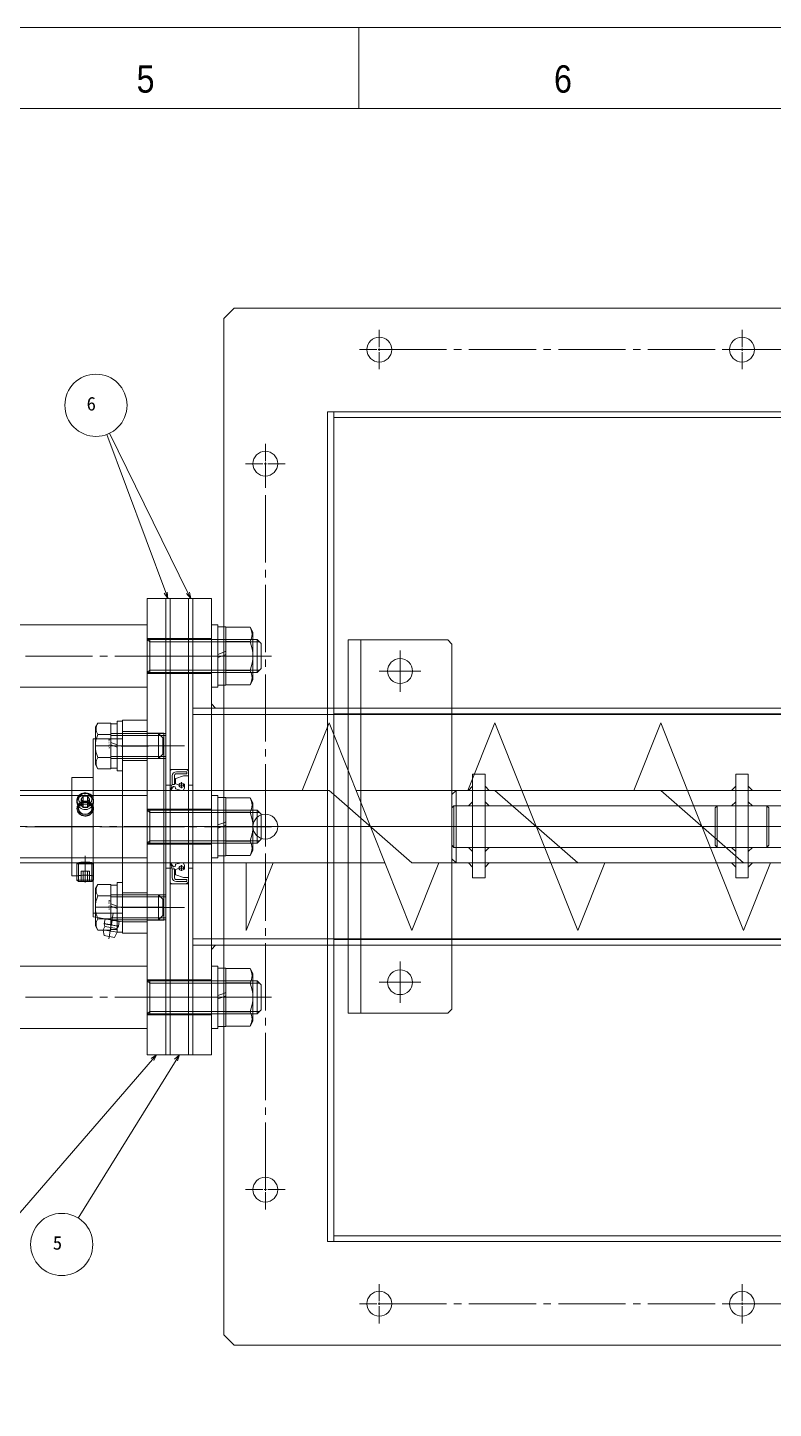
# Model space of a CAD drawing. Units: millimetres at full size. Extents: x -19442 to 19442, y -5866 to 5866.
# Drawn here: x 12038 to 12398, y -1147 to -482 of the extents above; entities that cross this region are included whole.
import ezdxf
from ezdxf.enums import TextEntityAlignment as Align

# ---------------------------------------------------------------- set-up
doc = ezdxf.new("R2010")
doc.units = ezdxf.units.MM
doc.header["$LTSCALE"] = 3.6
doc.linetypes.add('CHAIN2', pattern=[12, 9, -1, 1, -1])
for name, color, linetype, lineweight in [('0-5_08_DIM', 3, 'Continuous', 9), ('0-6_0', 2, 'Continuous', 9), ('0-8_03_かくれ線', 5, 'Continuous', 9), ('0-9_04_中心線', 4, 'CHAIN2', 9), ('0-C_01_外形線', 134, 'Continuous', 9), ('0-D_02_細線', 6, 'Continuous', 9), ('1-2_Defpoints', 134, 'Continuous', 9), ('1-3_99_図枠', 134, 'Continuous', 9)]:
    doc.layers.add(name, color=color, linetype=linetype, lineweight=lineweight)
doc.styles.add('ＭＳ ゴシック', font='')
doc.styles.add('ＭＳ Ｐゴシック', font='')
doc.styles.get('ＭＳ ゴシック').set_extended_font_data('MS Gothic')
doc.styles.get('ＭＳ Ｐゴシック').set_extended_font_data('MS PGothic')

# ---------------------------------------------------------------- blocks, each defined once
blk = doc.blocks.new('U1323')
at = {"layer": '0-9_04_中心線'}
for p, q in [((0, 1.2), (0, 9.5)), ((-9.5, 0), (-1.2, 0)), ((1.2, 0), (9.5, 0)), ((0, -9.5), (0, -1.2))]:
    blk.add_line(p, q, dxfattribs=at)
at = {"layer": '0-9_04_中心線', "linetype": 'Continuous'}
for p, q in [((-0.6, 0), (0.6, 0)), ((0, -0.6), (0, 0.6))]:
    blk.add_line(p, q, dxfattribs=at)
blk = doc.blocks.new('U1324')
at = {"layer": '0-9_04_中心線'}
for p, q in [((0, 1.2), (0, 9.5)), ((-9.5, 0), (-1.2, 0)), ((1.2, 0), (9.5, 0)), ((0, -9.5), (0, -1.2))]:
    blk.add_line(p, q, dxfattribs=at)
at = {"layer": '0-9_04_中心線', "linetype": 'Continuous'}
for p, q in [((-0.6, 0), (0.6, 0)), ((0, -0.6), (0, 0.6))]:
    blk.add_line(p, q, dxfattribs=at)
blk = doc.blocks.new('U1325')
at = {"layer": '0-9_04_中心線'}
for p, q in [((0, 1.2), (0, 9.5)), ((-9.5, 0), (-1.2, 0)), ((1.2, 0), (9.5, 0)), ((0, -9.5), (0, -1.2))]:
    blk.add_line(p, q, dxfattribs=at)
at = {"layer": '0-9_04_中心線', "linetype": 'Continuous'}
for p, q in [((-0.6, 0), (0.6, 0)), ((0, -0.6), (0, 0.6))]:
    blk.add_line(p, q, dxfattribs=at)
blk = doc.blocks.new('U1326')
at = {"layer": '0-9_04_中心線'}
for p, q in [((0, 1.2), (0, 9.5)), ((-9.5, 0), (-1.2, 0)), ((1.2, 0), (9.5, 0)), ((0, -9.5), (0, -1.2))]:
    blk.add_line(p, q, dxfattribs=at)
at = {"layer": '0-9_04_中心線', "linetype": 'Continuous'}
for p, q in [((-0.6, 0), (0.6, 0)), ((0, -0.6), (0, 0.6))]:
    blk.add_line(p, q, dxfattribs=at)
blk = doc.blocks.new('U1327')
at = {"layer": '0-9_04_中心線'}
for p, q in [((0, 1.2), (0, 9.5)), ((-9.5, 0), (-1.2, 0)), ((1.2, 0), (9.5, 0)), ((0, -9.5), (0, -1.2))]:
    blk.add_line(p, q, dxfattribs=at)
at = {"layer": '0-9_04_中心線', "linetype": 'Continuous'}
for p, q in [((-0.6, 0), (0.6, 0)), ((0, -0.6), (0, 0.6))]:
    blk.add_line(p, q, dxfattribs=at)
blk = doc.blocks.new('U1330')
at = {"layer": '0-9_04_中心線'}
for p, q in [((0, 1.2), (0, 9.5)), ((-9.5, 0), (-1.2, 0)), ((1.2, 0), (9.5, 0)), ((0, -9.5), (0, -1.2))]:
    blk.add_line(p, q, dxfattribs=at)
at = {"layer": '0-9_04_中心線', "linetype": 'Continuous'}
for p, q in [((-0.6, 0), (0.6, 0)), ((0, -0.6), (0, 0.6))]:
    blk.add_line(p, q, dxfattribs=at)
blk = doc.blocks.new('U1328')
at = {"layer": '0-9_04_中心線'}
for p, q in [((0, 1.2), (0, 9.5)), ((-9.5, 0), (-1.2, 0)), ((1.2, 0), (9.5, 0)), ((0, -9.5), (0, -1.2))]:
    blk.add_line(p, q, dxfattribs=at)
at = {"layer": '0-9_04_中心線', "linetype": 'Continuous'}
for p, q in [((-0.6, 0), (0.6, 0)), ((0, -0.6), (0, 0.6))]:
    blk.add_line(p, q, dxfattribs=at)
blk = doc.blocks.new('AM_BALLOON1')
at = {"layer": '0-5_08_DIM'}
blk.add_circle((0, 0), 5, dxfattribs=at)
blk = doc.blocks.new('_Open30')
at = {"layer": '0-5_08_DIM', "color": 4}
blk.add_line((0, 0), (-1, 0), dxfattribs=at)
blk.add_lwpolyline([(-1, 0.26795), (0, 0), (-1, -0.26795)], dxfattribs=at)

msp = doc.modelspace()

# ---------------------------------------------------------------- linework, layer by layer
at = {"layer": '0-5_08_DIM'}
for p, q in [((12105.077, -754.1), (12076.626, -677.79)), ((12115.803, -754.218), (12077.983, -677.183)), ((12098.661, -979.179), (12031.722, -1056.468)), ((12110.042, -979.46), (12062.761, -1055.626))]:
    msp.add_line(p, q, dxfattribs=at)
at = {"layer": '0-6_0', "color": 134}
for p, q in [((12186.125, -669.661), (12580.125, -669.661)), ((12127.125, -809.761), (12133.125, -809.761)), ((12580.125, -812.761), (12186.125, -812.761)), ((12186.125, -822.531), (12223.877, -916.911)), ((12186.125, -851.378), (12223.877, -884.411)), ((12245.125, -849.411), (12196.877, -849.411)), ((12245.125, -884.411), (12245.125, -849.411)), ((12259.125, -849.411), (12380.123, -849.411)), ((12386.123, -849.411), (12507.125, -849.411)), ((12386.123, -856.911), (12507.125, -856.911)), ((12386.123, -876.911), (12507.125, -876.911)), ((12210.877, -884.411), (12186.125, -884.411)), ((12223.877, -916.911), (12236.877, -884.41)), ((12223.877, -884.411), (12245.125, -884.411)), ((12380.123, -884.411), (12259.125, -884.411)), ((12507.125, -884.411), (12386.123, -884.411)), ((12127.125, -924.061), (12133.125, -924.061)), ((12570.125, -921.061), (12186.125, -921.061)), ((12186.125, -921.311), (12570.125, -921.311)), ((12096.125, -964.192), (11956.125, -964.192)), ((12186.125, -1064.161), (12580.125, -1064.161))]:
    msp.add_line(p, q, dxfattribs=at)
for points in [[(12138.125, -1116.911), (12628.125, -1116.911), (12633.125, -1111.911), (12633.125, -621.911), (12628.125, -616.911), (12138.125, -616.911), (12133.125, -621.911), (12133.125, -1111.911)], [(12183.125, -666.911), (12186.125, -666.911), (12186.125, -1066.911), (12183.125, -1066.911)], [(12183.125, -1066.911), (12583.125, -1066.911), (12583.125, -666.911), (12183.125, -666.911)], [(12186.125, -812.511), (12580.125, -812.511), (12580.125, -666.911), (12186.125, -666.911)], [(12105.125, -976.919), (12105.125, -756.919), (12096.125, -756.919), (12096.125, -976.919)], [(12107.125, -976.911), (12107.125, -756.911), (12105.125, -756.911), (12105.125, -976.911)], [(12116.125, -976.911), (12116.125, -756.911), (12107.125, -756.911), (12107.125, -976.911)], [(12118.125, -976.911), (12118.125, -756.911), (12116.125, -756.911), (12116.125, -976.911)], [(12118.125, -756.911), (12127.125, -756.911), (12127.125, -976.911), (12118.125, -976.911)], [(12096.125, -769.647), (11946.125, -769.647), (11946.125, -799.647), (12096.125, -799.647)], [(12253.125, -891.657), (12253.125, -841.657), (12259.125, -841.657), (12259.125, -891.657)], [(12380.123, -891.657), (12380.123, -841.657), (12386.123, -841.657), (12386.123, -891.657)], [(12096.125, -851.919), (11946.125, -851.919), (11946.125, -881.919), (12096.125, -881.919)]]:
    msp.add_lwpolyline(points, close=True, dxfattribs=at)
at = {"layer": '0-6_0', "color": 3}
for points in [[(12127.125, -809.761), (12129.125, -809.761), (12127.125, -807.761)], [(12253.125, -849.411), (12251.125, -849.411), (12253.125, -847.411)], [(12259.125, -849.411), (12261.125, -849.411), (12259.125, -847.411)], [(12380.123, -849.411), (12378.123, -849.411), (12380.123, -847.411)], [(12386.123, -849.411), (12388.123, -849.411), (12386.123, -847.411)], [(12253.125, -856.911), (12251.125, -856.911), (12253.125, -854.911)], [(12259.125, -856.911), (12261.125, -856.911), (12259.125, -854.911)], [(12380.123, -856.911), (12378.123, -856.911), (12380.123, -854.911)], [(12386.123, -856.911), (12388.123, -856.911), (12386.123, -854.911)], [(12253.125, -876.911), (12251.125, -876.911), (12253.125, -878.911)], [(12259.125, -876.911), (12261.125, -876.911), (12259.125, -878.911)], [(12380.123, -876.911), (12378.123, -876.911), (12380.123, -878.911)], [(12386.123, -876.911), (12388.123, -876.911), (12386.123, -878.911)], [(12253.125, -884.411), (12251.125, -884.411), (12253.125, -886.411)], [(12259.125, -884.411), (12261.125, -884.411), (12259.125, -886.411)], [(12380.123, -884.411), (12378.123, -884.411), (12380.123, -886.411)], [(12386.123, -884.411), (12388.123, -884.411), (12386.123, -886.411)], [(12127.125, -924.061), (12129.125, -924.061), (12127.125, -926.061)]]:
    msp.add_lwpolyline(points, close=True, dxfattribs=at)
at = {"layer": '0-6_0', "color": 134}
for points in [[(12250.877, -849.411), (12263.877, -816.911), (12276.877, -849.411)], [(12330.877, -849.411), (12343.877, -816.911), (12356.877, -849.411)], [(12253.125, -884.411), (12245.125, -884.411), (12243.125, -882.411), (12243.125, -851.411), (12245.125, -849.411), (12253.125, -849.411)], [(12371.123, -876.911), (12370.123, -875.911), (12370.123, -857.911), (12371.123, -856.911)], [(12380.123, -876.911), (12371.123, -876.911), (12371.123, -856.911), (12380.123, -856.911)], [(12290.877, -884.411), (12303.877, -916.911), (12316.877, -884.41)], [(12370.877, -884.411), (12383.877, -916.911), (12396.877, -884.41)], [(12580.125, -921.311), (12580.125, -1066.911), (12186.125, -1066.911), (12186.125, -921.311)], [(11946.125, -964.192), (11946.125, -934.192), (12096.125, -934.192), (12096.125, -964.192)]]:
    msp.add_lwpolyline(points, dxfattribs=at)
for centre in [(12208.125, -636.911), (12383.125, -636.911), (12153.125, -691.911), (12153.125, -866.911), (12153.125, -1041.911), (12208.125, -1096.911), (12383.125, -1096.911)]:
    msp.add_circle(centre, 6, dxfattribs=at)
at = {"layer": '0-8_03_かくれ線'}
for p, q in [((12133.125, -770.639), (12134.125, -770.639)), ((12134.125, -798.639), (12134.125, -770.639)), ((12134.125, -770.782), (12145.764, -770.782)), ((12145.764, -770.782), (12147.125, -773.139)), ((12105.125, -776.147), (12096.125, -776.147)), ((12097.325, -777.847), (12096.125, -776.647)), ((12096.125, -776.647), (12147.125, -776.647)), ((12097.325, -792.647), (12097.325, -776.647)), ((12097.325, -777.847), (12147.125, -777.847)), ((12107.125, -776.139), (12105.125, -776.139)), ((12116.125, -776.139), (12107.125, -776.139)), ((12118.125, -776.139), (12116.125, -776.139)), ((12118.125, -776.139), (12127.125, -776.139)), ((12134.125, -777.71), (12145.764, -777.71)), ((12147.125, -796.139), (12147.125, -773.139)), ((12147.125, -776.647), (12149.125, -776.647)), ((12147.125, -777.847), (12150.325, -777.847)), ((12149.125, -776.647), (12151.125, -778.647)), ((12149.125, -776.647), (12149.125, -792.647)), ((12151.125, -778.647), (12151.125, -790.647)), ((12193.125, -776.911), (12241.125, -776.911)), ((12193.125, -776.911), (12193.125, -956.911)), ((12199.125, -776.911), (12199.125, -956.911)), ((12243.125, -778.911), (12241.125, -776.911)), ((12133.125, -782.747), (12134.125, -782.383)), ((12133.125, -784.347), (12134.125, -783.983)), ((12243.125, -778.911), (12243.125, -954.911)), ((12097.325, -791.447), (12096.125, -792.647)), ((12097.325, -791.447), (12147.125, -791.447)), ((12134.125, -791.567), (12145.764, -791.567)), ((12147.125, -791.447), (12150.325, -791.447)), ((12149.125, -792.647), (12151.125, -790.647)), ((12096.125, -792.647), (12147.125, -792.647)), ((12105.125, -793.147), (12096.125, -793.147)), ((12107.125, -793.139), (12105.125, -793.139)), ((12116.125, -793.139), (12107.125, -793.139)), ((12118.125, -793.139), (12116.125, -793.139)), ((12118.125, -793.139), (12127.125, -793.139)), ((12133.125, -798.639), (12134.125, -798.639)), ((12134.125, -798.495), (12145.764, -798.495)), ((12145.764, -798.495), (12147.125, -796.139)), ((12147.125, -792.647), (12149.125, -792.647)), ((12118.125, -809.761), (12118.125, -924.061)), ((12118.125, -809.761), (12127.125, -809.761)), ((12118.125, -809.761), (12127.125, -809.761)), ((12133.125, -809.761), (12581.125, -809.761)), ((12183.125, -809.761), (12183.125, -924.061)), ((12186.125, -809.761), (12580.125, -809.761)), ((12118.125, -812.761), (12186.125, -812.761)), ((12170.877, -849.411), (12183.877, -816.911)), ((12186.125, -812.761), (12183.125, -812.761)), ((12183.877, -816.911), (12186.125, -822.531)), ((12071.125, -824.519), (12084.125, -824.519)), ((12078.625, -822.02), (12101.625, -822.02)), ((12078.625, -823.02), (12102.625, -823.02)), ((12096.125, -821.029), (12084.125, -821.029)), ((12096.125, -821.919), (12104.125, -821.919)), ((12105.125, -821.928), (12096.125, -821.928)), ((12105.125, -822.029), (12096.125, -822.029)), ((12105.125, -823.029), (12096.125, -823.029)), ((12101.625, -822.02), (12103.625, -824.02)), ((12101.625, -834.02), (12101.625, -822.02)), ((12103.625, -832.02), (12103.625, -824.02)), ((12101.625, -834.02), (12103.625, -832.02)), ((12078.625, -833.02), (12102.625, -833.02)), ((12078.625, -834.02), (12101.625, -834.02)), ((12096.125, -835.029), (12084.125, -835.029)), ((12105.125, -833.029), (12096.125, -833.029)), ((12105.125, -834.029), (12096.125, -834.029)), ((12116.125, -839.411), (12107.125, -839.411)), ((12107.125, -839.973), (12107.125, -846.811)), ((12108.104, -839.422), (12107.18, -839.883)), ((12108.104, -839.422), (12107.18, -839.883)), ((12115.093, -839.411), (12108.148, -839.411)), ((12115.093, -839.411), (12108.148, -839.411)), ((12109.797, -846.168), (12109.797, -843.816)), ((12109.865, -843.721), (12113.609, -842.417)), ((12115.175, -841.411), (12110.231, -841.411)), ((12113.642, -842.411), (12116.025, -842.411)), ((12183.877, -849.411), (11805.876, -849.411)), ((12059.725, -851.919), (12059.725, -881.919)), ((12070.125, -851.919), (12070.125, -881.919)), ((12084.125, -851.919), (12084.125, -881.919)), ((12096.125, -851.919), (12096.125, -881.919)), ((12107.125, -846.911), (12105.125, -846.911)), ((12116.125, -849.411), (12107.125, -849.411)), ((12107.225, -846.911), (12107.677, -846.911)), ((12108.892, -847.495), (12109.584, -847.776)), ((12111.525, -846.911), (12109.861, -846.261)), ((12114.025, -846.391), (12113.594, -846.391)), ((12114.125, -848.366), (12114.125, -846.491)), ((12118.125, -846.911), (12116.125, -846.911)), ((12183.877, -849.411), (12186.125, -851.378)), ((12245.125, -849.411), (12263.877, -849.411)), ((12253.125, -849.411), (12259.125, -849.411)), ((12263.877, -849.411), (12303.877, -884.411)), ((12276.877, -849.411), (12290.877, -884.411)), ((12343.877, -849.411), (12276.877, -849.411)), ((12343.877, -849.411), (12383.877, -884.411)), ((12356.877, -849.411), (12370.877, -884.411)), ((12423.877, -849.411), (12356.877, -849.411)), ((12380.123, -849.411), (12386.123, -849.411)), ((12062.225, -855.058), (12062.225, -854.053)), ((12065.214, -852.154), (12064.204, -853.669)), ((12064.204, -856.169), (12064.204, -853.669)), ((12064.204, -853.669), (12065.214, -855.185)), ((12065.214, -854.654), (12064.204, -856.169)), ((12064.204, -856.169), (12065.214, -857.685)), ((12067.235, -852.154), (12065.214, -852.154)), ((12067.235, -855.185), (12065.214, -855.185)), ((12065.214, -857.685), (12065.214, -855.185)), ((12065.214, -857.685), (12067.235, -857.685)), ((12068.245, -853.669), (12067.235, -852.154)), ((12067.235, -854.654), (12067.235, -852.154)), ((12067.235, -855.185), (12068.245, -853.669)), ((12068.245, -856.169), (12067.235, -854.654)), ((12067.235, -857.685), (12067.235, -855.185)), ((12070.225, -854.053), (12070.225, -855.057)), ((12105.125, -858.419), (12096.125, -858.419)), ((12107.125, -858.411), (12105.125, -858.411)), ((12116.125, -858.411), (12107.125, -858.411)), ((12118.125, -858.411), (12116.125, -858.411)), ((12118.125, -858.411), (12127.125, -858.411)), ((12133.125, -852.911), (12134.125, -852.911)), ((12134.125, -880.911), (12134.125, -852.911)), ((12134.125, -853.055), (12145.764, -853.055)), ((12145.764, -853.055), (12147.125, -855.411)), ((12147.125, -878.411), (12147.125, -855.411)), ((12244.125, -876.911), (12244.125, -856.911)), ((12244.125, -856.911), (12395.123, -856.911)), ((12259.125, -856.911), (12253.125, -856.911)), ((12380.123, -856.911), (12386.123, -856.911)), ((12395.123, -876.911), (12395.123, -856.911)), ((12097.325, -860.119), (12096.125, -858.919)), ((12096.125, -858.919), (12147.125, -858.919)), ((12097.325, -874.919), (12097.325, -858.919)), ((12097.325, -860.119), (12147.125, -860.119)), ((12133.125, -865.019), (12134.125, -864.655)), ((12134.125, -859.983), (12145.764, -859.983)), ((12147.125, -858.919), (12149.125, -858.919)), ((12147.125, -860.119), (12150.325, -860.119)), ((12149.125, -858.919), (12151.125, -860.919)), ((12149.125, -858.919), (12149.125, -874.919)), ((12151.125, -860.919), (12151.125, -872.919)), ((12133.125, -866.619), (12134.125, -866.255)), ((12097.325, -873.719), (12096.125, -874.919)), ((12096.125, -874.919), (12147.125, -874.919)), ((12105.125, -875.419), (12096.125, -875.419)), ((12097.325, -873.719), (12147.125, -873.719)), ((12107.125, -875.411), (12105.125, -875.411)), ((12116.125, -875.411), (12107.125, -875.411)), ((12118.125, -875.411), (12116.125, -875.411)), ((12118.125, -875.411), (12127.125, -875.411)), ((12134.125, -873.839), (12145.764, -873.839)), ((12145.764, -880.767), (12147.125, -878.411)), ((12147.125, -873.719), (12150.325, -873.719)), ((12147.125, -874.919), (12149.125, -874.919)), ((12149.125, -874.919), (12151.125, -872.919)), ((12244.125, -876.911), (12395.123, -876.911)), ((12259.125, -876.911), (12253.125, -876.911)), ((12380.123, -876.911), (12386.123, -876.911)), ((12186.125, -884.411), (11805.876, -884.411)), ((12062.608, -884.803), (12062.225, -884.419)), ((12062.225, -890.644), (12062.225, -884.419)), ((12062.608, -884.803), (12062.992, -884.419)), ((12062.608, -884.803), (12069.841, -884.803)), ((12062.992, -890.528), (12062.992, -884.419)), ((12069.458, -884.419), (12069.841, -884.803)), ((12069.458, -890.528), (12069.458, -884.419)), ((12070.225, -884.419), (12069.841, -884.803)), ((12070.225, -890.644), (12070.225, -884.419)), ((12116.125, -884.411), (12107.125, -884.411)), ((12133.125, -880.911), (12134.125, -880.911)), ((12134.125, -880.767), (12145.764, -880.767)), ((12245.125, -884.411), (12290.877, -884.411)), ((12253.125, -884.411), (12259.125, -884.411)), ((12303.877, -884.411), (12370.877, -884.411)), ((12380.123, -884.411), (12386.123, -884.411)), ((12383.877, -884.411), (12450.877, -884.411)), ((12064.204, -888.419), (12064.204, -893.419)), ((12064.204, -888.419), (12068.245, -888.419)), ((12065.214, -888.419), (12065.214, -893.419)), ((12065.985, -890.306), (12066.337, -890.305)), ((12067.235, -888.419), (12067.235, -893.419)), ((12068.245, -888.419), (12068.245, -893.419)), ((12070.225, -890.644), (12070.137, -890.63)), ((12070.225, -890.644), (12070.225, -892.652)), ((12107.125, -886.911), (12105.125, -886.911)), ((12107.125, -893.849), (12107.125, -887.011)), ((12107.225, -886.911), (12107.677, -886.911)), ((12108.892, -886.327), (12109.584, -886.046)), ((12109.797, -887.654), (12109.797, -890.006)), ((12111.525, -886.911), (12109.861, -887.561)), ((12109.865, -890.1), (12113.609, -891.405)), ((12114.025, -887.431), (12113.594, -887.431)), ((12113.642, -891.411), (12116.025, -891.411)), ((12114.125, -885.456), (12114.125, -887.331)), ((12118.125, -886.911), (12116.125, -886.911)), ((12070.225, -892.652), (12070.125, -892.752)), ((12070.225, -892.652), (12070.125, -892.652)), ((12116.125, -894.411), (12107.125, -894.411)), ((12108.104, -894.4), (12107.18, -893.939)), ((12108.104, -894.4), (12107.18, -893.939)), ((12115.093, -894.411), (12108.148, -894.411)), ((12115.093, -894.411), (12108.148, -894.411)), ((12115.175, -892.411), (12110.231, -892.411)), ((12078.625, -899.802), (12101.625, -899.802)), ((12078.625, -900.802), (12102.625, -900.802)), ((12084.125, -898.81), (12096.125, -898.81)), ((12105.125, -899.81), (12096.125, -899.81)), ((12105.125, -900.81), (12096.125, -900.81)), ((12101.625, -899.802), (12103.625, -901.802)), ((12101.625, -911.802), (12101.625, -899.802)), ((12103.625, -909.802), (12103.625, -901.802)), ((12071.125, -908.651), (12084.125, -908.651)), ((12084.125, -912.81), (12071.125, -910.496)), ((12075.778, -911.316), (12075.354, -913.719)), ((12078.625, -910.802), (12102.625, -910.802)), ((12078.625, -911.802), (12101.625, -911.802)), ((12105.125, -910.81), (12096.125, -910.81)), ((12105.125, -911.81), (12096.125, -911.81)), ((12105.125, -911.911), (12096.125, -911.911)), ((12101.625, -911.802), (12103.625, -909.802)), ((12074.88, -916.641), (12075.676, -915.005)), ((12082.248, -914.935), (12075.354, -913.719)), ((12075.676, -915.005), (12075.354, -913.719)), ((12079.17, -912.232), (12078.855, -914.019)), ((12081.506, -916.033), (12081.694, -917.843)), ((12082.248, -914.935), (12082.671, -912.532)), ((12084.125, -912.81), (12096.125, -912.81)), ((12118.125, -921.061), (12186.125, -921.061)), ((12118.125, -924.061), (12127.125, -924.061)), ((12118.125, -924.061), (12127.125, -924.061)), ((12133.125, -924.061), (12581.125, -924.061)), ((12186.125, -921.061), (12183.125, -921.061)), ((12186.125, -924.061), (12580.125, -924.061)), ((12133.125, -935.183), (12134.125, -935.183)), ((12134.125, -963.183), (12134.125, -935.183)), ((12134.125, -935.327), (12145.764, -935.327)), ((12145.764, -935.327), (12147.125, -937.683)), ((12147.125, -960.683), (12147.125, -937.683)), ((12105.125, -940.692), (12096.125, -940.692)), ((12096.125, -941.192), (12147.125, -941.192)), ((12097.325, -942.392), (12096.125, -941.192)), ((12097.325, -941.192), (12097.325, -957.192)), ((12097.325, -942.392), (12147.125, -942.392)), ((12107.125, -940.683), (12105.125, -940.683)), ((12116.125, -940.683), (12107.125, -940.683)), ((12118.125, -940.683), (12116.125, -940.683)), ((12118.125, -940.683), (12127.125, -940.683)), ((12134.125, -942.255), (12145.764, -942.255)), ((12147.125, -941.192), (12149.125, -941.192)), ((12147.125, -942.392), (12150.325, -942.392)), ((12149.125, -941.192), (12151.125, -943.192)), ((12149.125, -957.192), (12149.125, -941.192)), ((12151.125, -955.192), (12151.125, -943.192)), ((12133.125, -947.291), (12134.125, -946.927)), ((12133.125, -948.891), (12134.125, -948.527)), ((12097.325, -955.992), (12096.125, -957.192)), ((12096.125, -957.192), (12147.125, -957.192)), ((12105.125, -957.692), (12096.125, -957.692)), ((12097.325, -955.992), (12147.125, -955.992)), ((12107.125, -957.683), (12105.125, -957.683)), ((12116.125, -957.683), (12107.125, -957.683)), ((12118.125, -957.683), (12116.125, -957.683)), ((12118.125, -957.683), (12127.125, -957.683)), ((12134.125, -956.112), (12145.764, -956.112)), ((12147.125, -955.992), (12150.325, -955.992)), ((12147.125, -957.192), (12149.125, -957.192)), ((12149.125, -957.192), (12151.125, -955.192)), ((12241.125, -956.911), (12193.125, -956.911)), ((12241.125, -956.911), (12243.125, -954.911)), ((12133.125, -963.183), (12134.125, -963.183)), ((12134.125, -963.04), (12145.764, -963.04)), ((12145.764, -963.04), (12147.125, -960.683))]:
    msp.add_line(p, q, dxfattribs=at)
for points in [[(12104.125, -821.919), (12104.125, -911.919), (12096.125, -911.919)], [(12107.125, -839.973), (12107.125, -846.811), (12107.125, -866.911)], [(12109.231, -842.411), (12109.231, -846.526), (12108.231, -846.526), (12108.231, -842.411)], [(12110.231, -840.411), (12115.175, -840.411), (12115.175, -841.411)], [(12115.885, -839.911), (12115.849, -839.911), (12115.15, -839.429)], [(12115.885, -839.911), (12115.849, -839.911), (12115.15, -839.429)], [(12116.125, -842.311), (12116.125, -840.411), (12115.985, -840.196), (12115.985, -840.011)], [(12116.125, -866.911), (12116.125, -842.311), (12116.125, -840.411), (12115.985, -840.196), (12115.985, -840.011)], [(12062.225, -855.057), (12062.248, -854.681), (12062.376, -854.127), (12062.609, -853.607), (12062.943, -853.132), (12063.368, -852.715), (12063.879, -852.362), (12064.457, -852.086), (12065.087, -851.892), (12065.75, -851.785), (12066.418, -851.767), (12067.081, -851.835), (12067.716, -851.989), (12068.309, -852.224), (12068.848, -852.539), (12069.315, -852.926), (12069.698, -853.381), (12069.983, -853.891), (12070.159, -854.441), (12070.224, -855.017), (12070.225, -855.057), (12070.176, -855.597), (12070.019, -856.17), (12069.757, -856.72), (12069.398, -857.229), (12068.945, -857.687), (12068.416, -858.073), (12067.821, -858.375), (12067.179, -858.581), (12066.705, -858.663), (12066.225, -858.691)], [(12107.927, -847.161), (12107.927, -847.74), (12107.125, -849.136), (12107.417, -849.411), (12108.773, -847.529)], [(12109.673, -847.881), (12109.797, -848.42), (12109.797, -848.749)], [(12109.797, -848.749), (12112.625, -849.411), (12113.462, -849.411), (12114.108, -848.421)], [(12070.129, -857.429), (12069.958, -856.957), (12069.674, -856.475), (12069.292, -856.041), (12068.825, -855.67), (12068.275, -855.366), (12067.665, -855.139), (12067.016, -854.997), (12066.344, -854.938), (12065.684, -854.965), (12065.039, -855.072), (12064.43, -855.258), (12063.871, -855.519), (12063.365, -855.86), (12062.939, -856.268), (12062.601, -856.745), (12062.366, -857.273), (12062.26, -857.713), (12062.225, -858.169)], [(12066.225, -858.691), (12065.559, -858.637), (12064.911, -858.48), (12064.302, -858.225), (12063.746, -857.88), (12063.256, -857.454), (12062.849, -856.964), (12062.536, -856.421), (12062.327, -855.846), (12062.232, -855.262), (12062.225, -855.057)], [(12062.225, -858.169), (12062.28, -858.749), (12062.443, -859.324), (12062.71, -859.876), (12063.072, -860.389), (12063.528, -860.853), (12064.058, -861.245), (12064.659, -861.552), (12065.305, -861.76), (12065.969, -861.857), (12066.639, -861.844), (12067.284, -861.725), (12067.9, -861.505), (12068.474, -861.191), (12068.987, -860.795), (12069.434, -860.319), (12069.79, -859.787), (12070.045, -859.216), (12070.139, -858.893)], [(12067.235, -854.654), (12065.214, -854.654), (12065.214, -852.154)], [(12067.235, -857.685), (12068.245, -856.169), (12068.245, -853.669)], [(12070.225, -858.169), (12070.204, -857.822), (12070.143, -857.482), (12070.129, -857.429)], [(12070.139, -858.893), (12070.191, -858.625), (12070.225, -858.169)], [(12244.125, -876.911), (12243.125, -875.911), (12243.125, -857.911), (12244.125, -856.911)], [(12395.123, -876.911), (12396.123, -875.911), (12396.123, -857.911), (12395.123, -856.911)], [(12107.125, -893.849), (12107.125, -887.011), (12107.125, -866.911)], [(12116.125, -866.911), (12116.125, -891.511), (12116.125, -893.411), (12115.985, -893.626), (12115.985, -893.811)], [(12062.225, -884.419), (12062.278, -884.407), (12062.443, -884.371), (12062.706, -884.316), (12063.072, -884.245), (12063.52, -884.169), (12064.058, -884.093), (12064.649, -884.029), (12065.305, -883.981), (12065.958, -883.958), (12066.639, -883.961), (12067.276, -883.989), (12067.9, -884.038), (12068.467, -884.103), (12068.987, -884.179), (12069.428, -884.255), (12069.79, -884.325), (12070.042, -884.379), (12070.191, -884.412), (12070.225, -884.419)], [(12107.927, -886.661), (12107.927, -886.082), (12107.125, -884.686), (12107.417, -884.411), (12108.773, -886.293)], [(12109.673, -885.941), (12109.797, -885.402), (12109.797, -885.073)], [(12109.797, -885.073), (12112.625, -884.411), (12113.462, -884.411), (12114.108, -885.401)], [(12143.877, -884.411), (12143.877, -916.911), (12156.877, -884.411)], [(12109.231, -891.411), (12109.231, -887.296), (12108.231, -887.296), (12108.231, -891.411)], [(12116.125, -891.511), (12116.125, -893.411), (12115.985, -893.626), (12115.985, -893.811)], [(12110.231, -893.411), (12115.175, -893.411), (12115.175, -892.411)], [(12115.885, -893.911), (12115.849, -893.911), (12115.15, -894.393)], [(12115.885, -893.911), (12115.849, -893.911), (12115.15, -894.393)], [(12075.724, -911.624), (12076.165, -911.572), (12076.607, -911.55), (12077.056, -911.564), (12077.501, -911.62)], [(12077.501, -911.62), (12077.623, -911.643), (12078.02, -911.743), (12078.409, -911.876), (12079.17, -912.232), (12079.612, -912.18), (12080.054, -912.157), (12080.503, -912.172), (12080.948, -912.228)], [(12075.667, -916.78), (12074.88, -916.641), (12074.9, -916.78)], [(12078.855, -914.019), (12078.414, -914.071), (12077.971, -914.094), (12077.522, -914.079), (12077.078, -914.023), (12076.955, -914), (12076.558, -913.9), (12076.17, -913.767), (12075.408, -913.411)], [(12082.248, -914.935), (12081.506, -916.033), (12075.676, -915.005)], [(12082.302, -914.627), (12081.86, -914.679), (12081.418, -914.701), (12080.969, -914.687), (12080.524, -914.631), (12080.402, -914.608), (12080.005, -914.508), (12079.617, -914.375), (12078.855, -914.019)], [(12080.948, -912.228), (12081.07, -912.251), (12081.467, -912.351), (12081.856, -912.484), (12082.617, -912.84)]]:
    msp.add_lwpolyline(points, dxfattribs=at)
for centre, radius in [((12218.125, -791.911), 6), ((12112.625, -846.911), 1.1), ((12112.625, -886.911), 1.1), ((12218.125, -941.911), 6)]:
    msp.add_circle(centre, radius, dxfattribs=at)
for centre, radius, start, end in [((12139.764, -774.246), 6.928, 330.00001, 29.99999), ((12128.803, -784.639), 18.321, 337.78075, 22.21925), ((12139.764, -795.031), 6.928, 330.00001, 29.99999), ((12107.225, -839.973), 0.1, 116.56505, 180), ((12107.225, -839.973), 0.1, 116.56505, 180), ((12108.148, -839.511), 0.1, 90, 116.56505), ((12108.148, -839.511), 0.1, 90, 116.56505), ((12110.231, -842.411), 2, 90, 180), ((12110.231, -842.411), 1, 90, 180), ((12109.897, -843.816), 0.1, 109.21481, 180), ((12113.642, -842.511), 0.1, 90, 109.21481), ((12115.093, -839.511), 0.1, 55.38044, 90), ((12115.093, -839.511), 0.1, 55.38044, 90), ((12115.885, -840.011), 0.1, 0, 90), ((12115.885, -840.011), 0.1, 0, 90), ((12116.025, -842.311), 0.1, 270, 0), ((12107.225, -846.811), 0.1, 180, 270), ((12107.677, -847.161), 0.25, 0, 90), ((12108.854, -847.588), 0.1, 67.88461, 144.21845), ((12109.527, -847.915), 0.15, 12.98752, 67.88461), ((12109.897, -846.168), 0.1, 180, 248.66025), ((12112.625, -846.911), 1.1, 180, 28.18847), ((12114.025, -846.491), 0.1, 0, 90), ((12114.025, -848.366), 0.1, 326.87019, 0), ((12139.764, -856.519), 6.928, 330.00001, 29.99999), ((12128.803, -866.911), 18.321, 337.78075, 22.21925), ((12139.764, -877.303), 6.928, 330.00001, 29.99999), ((12107.225, -887.011), 0.1, 90, 180), ((12107.677, -886.661), 0.25, 270, 0), ((12110.231, -891.411), 2, 180, 270), ((12108.854, -886.234), 0.1, 215.78155, 292.11539), ((12110.231, -891.411), 1, 180, 270), ((12109.527, -885.907), 0.15, 292.11539, 347.01248), ((12109.897, -887.654), 0.1, 111.33975, 180), ((12109.897, -890.006), 0.1, 180, 250.78519), ((12112.625, -886.911), 1.1, 331.81153, 180), ((12113.642, -891.311), 0.1, 250.78519, 270), ((12114.025, -887.331), 0.1, 270, 0), ((12114.025, -885.456), 0.1, 360, 33.12981), ((12116.025, -891.511), 0.1, 0, 90), ((12107.225, -893.849), 0.1, 180, 243.43495), ((12107.225, -893.849), 0.1, 180, 243.43495), ((12108.148, -894.311), 0.1, 243.43495, 270), ((12108.148, -894.311), 0.1, 243.43495, 270), ((12115.093, -894.311), 0.1, 270, 304.61956), ((12115.093, -894.311), 0.1, 270, 304.61956), ((12115.885, -893.811), 0.1, 270, 0), ((12115.885, -893.811), 0.1, 270, 0), ((12139.764, -938.791), 6.928, 330.00001, 29.99999), ((12128.803, -949.183), 18.321, 337.78075, 22.21925), ((12139.764, -959.576), 6.928, 330.00001, 29.99999)]:
    msp.add_arc(centre, radius, start, end, dxfattribs=at)
for start_param, end_param in [(0.2240753, 3.1415927), (3.1415927, 4.712389), (4.712389, 6.2831853), (6.2831853, 6.5072606)]:
    msp.add_ellipse((12066.225, -854.053), major_axis=(4, 0), ratio=0.866025, start_param=start_param, end_param=end_param, dxfattribs=at)
for centre, major_axis in [((12066.225, -853.669), (-3.233, 0)), ((12066.225, -858.169), (4, 0)), ((12066.225, -857.978), (-3.616, 0)), ((12066.225, -858.169), (-3.233, 0))]:
    msp.add_ellipse(centre, major_axis=major_axis, ratio=0.866025, dxfattribs=at)
at = {"layer": '0-9_04_中心線'}
for p, q in [((12208.125, -636.911), (12558.125, -636.911)), ((12153.125, -1041.911), (12153.125, -691.911)), ((12156.125, -784.647), (11908.125, -784.647)), ((12087.125, -784.647), (12114.125, -784.647)), ((12096.125, -784.639), (12116.125, -784.639)), ((12098.125, -784.639), (12125.125, -784.639)), ((12107.125, -784.639), (12127.125, -784.639)), ((12108.128, -784.639), (12137.501, -784.639)), ((12130.125, -784.639), (12127.125, -784.639)), ((12218.125, -801.911), (12218.125, -781.911)), ((12208.125, -791.911), (12228.125, -791.911)), ((12071.125, -828.02), (12103.625, -828.02)), ((12081.625, -828.02), (12084.125, -828.02)), ((12083.525, -828.029), (12096.725, -828.029)), ((12087.125, -828.02), (12114.125, -828.02)), ((12111.25, -846.911), (12114, -846.911)), ((12112.625, -845.536), (12112.625, -848.286)), ((13283.876, -866.911), (11793.876, -866.911)), ((12156.125, -866.919), (11908.125, -866.919)), ((12106.345, -866.919), (12057.505, -866.919)), ((12087.125, -866.919), (12114.125, -866.919)), ((12087.125, -866.919), (12114.125, -866.919)), ((12096.125, -866.911), (12116.125, -866.911)), ((12098.125, -866.911), (12125.125, -866.911)), ((12104.875, -866.911), (12118.375, -866.911)), ((12107.125, -866.911), (12127.125, -866.911)), ((12108.128, -866.911), (12137.501, -866.911)), ((12112.545, -866.911), (13290.272, -866.911)), ((12130.125, -866.911), (12127.125, -866.911)), ((12233.125, -866.911), (12708.123, -866.911)), ((12066.225, -893.869), (12066.225, -880.958)), ((12111.25, -886.911), (12114, -886.911)), ((12112.625, -888.286), (12112.625, -885.536)), ((12071.125, -905.802), (12103.625, -905.802)), ((12079.773, -908.812), (12077.628, -920.981)), ((12081.625, -905.802), (12084.125, -905.802)), ((12083.525, -905.81), (12096.725, -905.81)), ((12087.125, -905.819), (12114.125, -905.819)), ((12218.125, -931.911), (12218.125, -951.911)), ((12208.125, -941.911), (12228.125, -941.911)), ((12156.125, -949.192), (11908.125, -949.192)), ((12087.125, -949.192), (12114.125, -949.192)), ((12096.125, -949.183), (12116.125, -949.183)), ((12098.125, -949.183), (12125.125, -949.183)), ((12107.125, -949.183), (12127.125, -949.183)), ((12108.128, -949.183), (12137.501, -949.183)), ((12130.125, -949.183), (12127.125, -949.183)), ((12208.125, -1096.911), (12558.125, -1096.911))]:
    msp.add_line(p, q, dxfattribs=at)
for points in [[(12147.125, -784.639), (12134.125, -784.639), (12130.125, -784.639)], [(12147.125, -866.911), (12134.125, -866.911), (12130.125, -866.911)], [(12147.125, -949.183), (12134.125, -949.183), (12130.125, -949.183)]]:
    msp.add_lwpolyline(points, dxfattribs=at)
at = {"layer": '0-C_01_外形線'}
for p, q in [((12127.125, -769.639), (12127.125, -799.639)), ((12130.125, -769.639), (12127.125, -769.639)), ((12130.125, -783.839), (12130.125, -770.639)), ((12133.125, -770.639), (12130.125, -770.639)), ((12130.125, -783.839), (12133.125, -782.747)), ((12130.125, -785.439), (12133.125, -784.347)), ((12130.125, -798.639), (12130.125, -785.439)), ((12130.125, -798.639), (12133.125, -798.639)), ((12072.262, -817.05), (12071.125, -819.02)), ((12078.625, -817.05), (12072.262, -817.05)), ((12078.625, -817.05), (12078.625, -838.99)), ((12078.625, -826.328), (12078.625, -817.27)), ((12078.625, -817.27), (12081.625, -817.27)), ((12081.625, -827.42), (12081.625, -817.27)), ((12084.125, -815.529), (12096.125, -815.529)), ((12084.125, -815.529), (12084.125, -851.919)), ((12084.125, -816.02), (12084.125, -840.02)), ((12096.125, -815.529), (12096.125, -851.919)), ((12070.125, -824.519), (12071.125, -824.519)), ((12070.125, -824.519), (12070.125, -851.919)), ((12071.125, -837.02), (12071.125, -819.02)), ((12078.625, -822.535), (12072.262, -822.535)), ((12081.625, -827.42), (12078.625, -826.328)), ((12078.625, -838.77), (12078.625, -827.528)), ((12081.625, -828.62), (12078.625, -827.528)), ((12081.625, -838.77), (12081.625, -828.62)), ((12072.262, -838.99), (12071.125, -837.02)), ((12078.625, -833.505), (12072.262, -833.505)), ((12059.725, -843.194), (12070.125, -843.194)), ((12059.725, -843.194), (12059.725, -851.919)), ((12078.625, -838.99), (12072.262, -838.99)), ((12081.625, -838.77), (12078.625, -838.77)), ((12081.625, -840.02), (12084.125, -840.02)), ((12127.125, -851.911), (12127.125, -881.911)), ((12130.125, -851.911), (12127.125, -851.911)), ((12130.125, -866.111), (12130.125, -852.911)), ((12133.125, -852.911), (12130.125, -852.911)), ((12130.125, -866.111), (12133.125, -865.019)), ((12130.125, -867.711), (12133.125, -866.619)), ((12130.125, -880.911), (12130.125, -867.711)), ((12059.725, -881.919), (12059.725, -890.644)), ((12084.125, -881.919), (12084.125, -918.31)), ((12096.125, -881.919), (12096.125, -918.31)), ((12130.125, -880.911), (12133.125, -880.911)), ((12062.238, -890.644), (12059.725, -890.644)), ((12062.225, -892.652), (12062.225, -890.642)), ((12070.125, -892.652), (12062.225, -892.652)), ((12070.125, -892.752), (12069.458, -893.419)), ((12072.262, -894.832), (12071.125, -896.802)), ((12071.125, -914.802), (12071.125, -896.802)), ((12078.625, -894.832), (12072.262, -894.832)), ((12078.625, -894.832), (12078.625, -916.771)), ((12078.625, -904.11), (12078.625, -895.052)), ((12078.625, -895.052), (12081.625, -895.052)), ((12081.625, -905.202), (12081.625, -895.052)), ((12084.125, -893.802), (12084.125, -917.802)), ((12078.625, -900.317), (12072.262, -900.317)), ((12081.625, -905.202), (12078.625, -904.11)), ((12078.625, -916.552), (12078.625, -905.31)), ((12081.625, -906.402), (12078.625, -905.31)), ((12071.125, -908.651), (12070.125, -908.651)), ((12078.625, -911.287), (12072.262, -911.287)), ((12081.625, -916.552), (12081.625, -906.402)), ((12072.262, -916.771), (12071.125, -914.802)), ((12078.625, -916.771), (12072.262, -916.771)), ((12075.297, -919.456), (12074.9, -916.78)), ((12081.694, -917.843), (12075.667, -916.78)), ((12081.625, -916.552), (12078.625, -916.552)), ((12081.625, -917.802), (12084.125, -917.802)), ((12096.125, -918.31), (12084.125, -918.31)), ((12127.125, -934.183), (12127.125, -964.183)), ((12130.125, -934.183), (12127.125, -934.183)), ((12130.125, -948.383), (12130.125, -935.183)), ((12133.125, -935.183), (12130.125, -935.183)), ((12130.125, -948.383), (12133.125, -947.291)), ((12130.125, -949.983), (12133.125, -948.891)), ((12130.125, -963.183), (12130.125, -949.983)), ((12130.125, -963.183), (12133.125, -963.183))]:
    msp.add_line(p, q, dxfattribs=at)
for points in [[(12130.125, -769.639), (12130.125, -799.639), (12127.125, -799.639)], [(12084.125, -816.02), (12081.625, -816.02), (12081.625, -840.02)], [(12130.125, -851.911), (12130.125, -881.911), (12127.125, -881.911)], [(12070.125, -881.919), (12070.125, -910.319), (12071.125, -910.496)], [(12066.225, -890.305), (12065.568, -890.314), (12064.911, -890.342), (12064.31, -890.383), (12063.746, -890.436), (12063.262, -890.492), (12062.849, -890.547), (12062.539, -890.593), (12062.327, -890.627), (12062.232, -890.643), (12062.225, -890.644)], [(12070.137, -890.63), (12070.019, -890.611), (12069.761, -890.571), (12069.398, -890.519), (12068.952, -890.463), (12068.416, -890.407), (12067.83, -890.36), (12067.179, -890.324), (12066.709, -890.31), (12066.225, -890.305)], [(12069.458, -893.419), (12062.992, -893.419), (12062.225, -892.652)], [(12084.125, -893.802), (12081.625, -893.802), (12081.625, -917.802)], [(12081.694, -917.843), (12080.339, -920.346), (12075.297, -919.456)], [(12130.125, -934.183), (12130.125, -964.183), (12127.125, -964.183)]]:
    msp.add_lwpolyline(points, dxfattribs=at)
for centre, radius, start, end in [((12077.012, -819.793), 5.485, 150.00001, 209.99999), ((12084.92, -828.02), 13.796, 156.57346, 203.42654), ((12077.012, -836.247), 5.485, 150.00001, 209.99999), ((12077.012, -897.575), 5.485, 150.00001, 209.99999), ((12084.92, -905.802), 13.796, 156.57346, 203.42654), ((12077.012, -914.029), 5.485, 150.00001, 209.99999)]:
    msp.add_arc(centre, radius, start, end, dxfattribs=at)
at = {"layer": '0-D_02_細線'}
for p, q in [((12062.992, -893.419), (12062.992, -890.528)), ((12069.458, -893.419), (12069.458, -890.528))]:
    msp.add_line(p, q, dxfattribs=at)
at = {"layer": '1-2_Defpoints'}
msp.add_lwpolyline([(11191.206, -2190.619), (13608.128, -2190.619), (13608.128, -481.684), (11191.206, -481.684)], close=True, dxfattribs=at)
at = {"layer": '1-3_99_図枠'}
msp.add_line((12198.257, -520.688), (12198.257, -481.684), dxfattribs=at)
msp.add_lwpolyline([(11308.097, -2151.79), (13569.124, -2151.79), (13569.124, -520.688), (11308.097, -520.688)], close=True, dxfattribs=at)

# ---------------------------------------------------------------- block references
at = {"layer": '0-5_08_DIM', "xscale": 3, "yscale": 3}
for p in [(12071.401, -663.775), (12071.401, -663.775), (12054.871, -1068.335)]:
    msp.add_blockref('AM_BALLOON1', p, dxfattribs=at)
for p, rotation in [((12106.125, -756.911), 290.44693), ((12117.125, -756.911), 296.14811), ((12100.625, -976.911), 49.10489), ((12111.625, -976.911), 58.16904)]:
    msp.add_blockref('_Open30', p, dxfattribs=dict(at, rotation=rotation))
at = {"layer": '0-9_04_中心線'}
for name, p in [('U1330', (12208.125, -636.911)), ('U1328', (12383.125, -636.911)), ('U1327', (12153.125, -691.911)), ('U1326', (12153.125, -866.911)), ('U1325', (12153.125, -1041.911)), ('U1324', (12208.125, -1096.911)), ('U1323', (12383.125, -1096.911))]:
    msp.add_blockref(name, p, dxfattribs=at)

# ---------------------------------------------------------------- texts
at = {"layer": '0-6_0', "color": 134, "style": 'ＭＳ ゴシック'}
for s, p in [('6', (12066.901, -668.275)), ('6', (12066.901, -668.275)), ('5', (12050.585, -1072.835))]:
    msp.add_text(s, height=6.598, dxfattribs=at).set_placement(p, align=Align.BOTTOM_LEFT)
at = {"layer": '0-8_03_かくれ線', "style": 'ＭＳ ゴシック', "width": 0.8}
for p in [(12076.825, -824.455), (12076.825, -902.237)]:
    msp.add_text('M12×25', height=1.1, rotation=270, dxfattribs=at).set_placement(p, align=Align.BOTTOM_LEFT)
at = {"layer": '1-3_99_図枠', "style": 'ＭＳ Ｐゴシック', "width": 0.9}
for s, p in [('5', (12091.005, -517.006)), ('6', (12292.416, -517.006))]:
    msp.add_text(s, height=13.2, dxfattribs=at).set_placement(p, align=Align.BOTTOM_LEFT)

doc.saveas('drawing.dxf')
